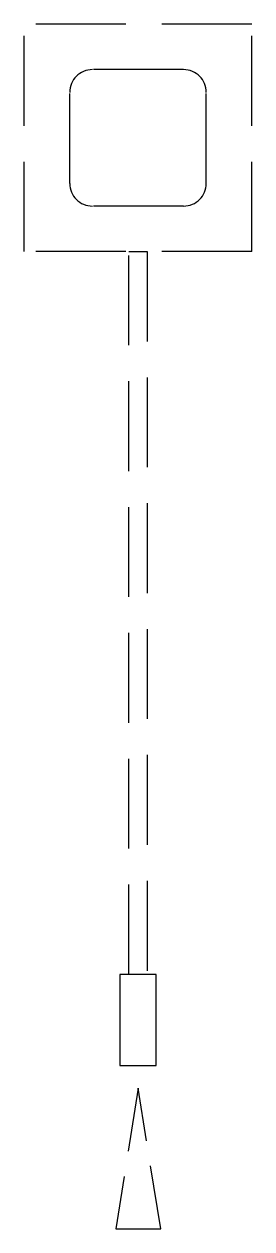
# Model space of a CAD drawing. Header units: millimetres. Extents: x 0 to 50, y -265 to 0.
import ezdxf

# ---------------------------------------------------------------- set-up
doc = ezdxf.new("R2010")
doc.units = ezdxf.units.MM
doc.header["$MEASUREMENT"] = 0
doc.linetypes.add('DASH', pattern=[0.35, 0.25, -0.1])

msp = doc.modelspace()

# ---------------------------------------------------------------- linework, layer by layer
at = {"linetype": 'DASH', "ltscale": 79.011213}
for p, q in [((0, -50), (0, 0)), ((50, 0), (0, 0)), ((50, -50), (50, 0)), ((50, -50), (0, -50))]:
    msp.add_line(p, q, dxfattribs=at)
at = {"color": 250, "linetype": 'DASH', "ltscale": 79.011213}
for p, q in [((35, -10), (15, -10)), ((10, -35), (10, -15)), ((40, -35), (40, -15)), ((35, -40), (15, -40))]:
    msp.add_line(p, q, dxfattribs=at)
at = {"color": 8, "linetype": 'DASH', "ltscale": 79.011213}
msp.add_lwpolyline([(22.99, -50), (27.01, -50), (27.01, -208.85), (22.99, -208.85)], close=True, dxfattribs=at)
at = {"color": 8, "linetype": 'DASH', "ltscale": 100}
msp.add_lwpolyline([(25, -228.84), (29, -228.84), (29, -208.85), (21, -208.85), (21, -228.84), (25, -228.84)], dxfattribs=at)
at = {"color": 8, "linetype": 'DASH', "ltscale": 56.076579}
msp.add_lwpolyline([(25, -233.84), (20.1, -264.77), (30.03, -264.77), (25, -233.84)], dxfattribs=at)
at = {"color": 250, "linetype": 'DASH', "ltscale": 79.011213}
for centre, start, end in [((15, -15), 90, 180), ((35, -15), 0, 90), ((15, -35), 180, 270), ((35, -35), 270, 0)]:
    msp.add_arc(centre, 5, start, end, dxfattribs=at)

doc.saveas('drawing.dxf')
